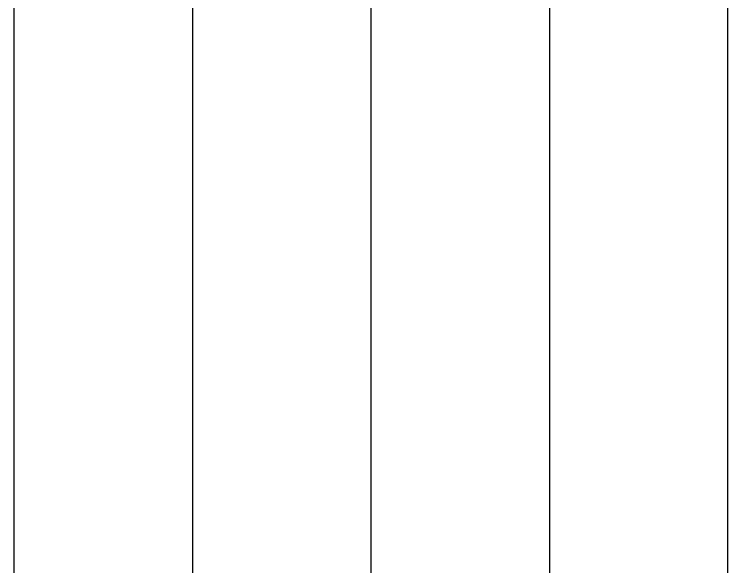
# Model space of a CAD drawing. Header units: millimetres. Extents: x 198973 to 319987, y 50799 to 202761.
# Drawn here: x 214021.2 to 214381.2, y 87380 to 87658.5 of the extents above; entities that cross this region are included whole.
import ezdxf

# ---------------------------------------------------------------- set-up
doc = ezdxf.new("R2010")
doc.units = ezdxf.units.MM
doc.header["$LTSCALE"] = 1000
doc.layers.add('PUB_HATCH', color=8, linetype='Continuous')

msp = doc.modelspace()

# ---------------------------------------------------------------- linework, layer by layer
at = {"layer": 'PUB_HATCH'}
for p, q in [((214021.23, 87192.41), (214021.23, 88214.41)), ((214111.23, 88214.41), (214111.23, 87192.41)), ((214201.23, 87192.41), (214201.23, 88214.41)), ((214291.23, 88214.41), (214291.23, 87192.41)), ((214381.23, 87192.41), (214381.23, 88214.41))]:
    msp.add_line(p, q, dxfattribs=at)

doc.saveas('drawing.dxf')
